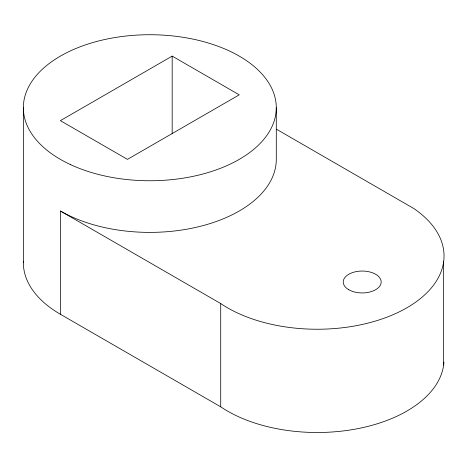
<?xml version="1.0" encoding="UTF-8"?>
<svg xmlns="http://www.w3.org/2000/svg" width="467" height="467" viewBox="0 0 467 467"><rect width="100%" height="100%" fill="white"/><g stroke="black" fill="none" stroke-linecap="round" stroke-linejoin="round"><path stroke-width="0.7" d="M172.177 56.11L60.389 120.649L127.462 159.37L239.244 94.836L172.177 56.11L172.177 133.918M276.528 129.266L413.645 208.434A126.861 73.243 0 0 1 399.571 311.693A126.861 73.243 0 0 1 220.716 303.562L60.389 211.002L60.389 314.262L220.716 406.827A126.861 73.243 0 0 0 358.697 428.467A126.861 73.243 0 0 0 443.942 362.188M443.65 261.742L443.65 365.007M276.289 107.743L276.289 159.37A126.469 73.015 0 0 1 198.218 226.828A126.469 73.015 0 0 1 60.389 211.002M220.716 303.562L220.716 406.827M23.35 107.743L23.35 262.635M60.389 314.262A126.469 73.015 0 0 1 23.373 261.205M70.231 164.483A126.469 73.015 0 0 0 274.73 119.161A126.469 73.015 0 0 0 104.497 39.572A126.469 73.015 0 0 0 70.231 164.483M348.791 289.738A18.972 10.951 0 0 0 380.529 284.829A18.972 10.951 0 0 0 357.296 271.415A18.972 10.951 0 0 0 348.791 289.738"/></g></svg>
